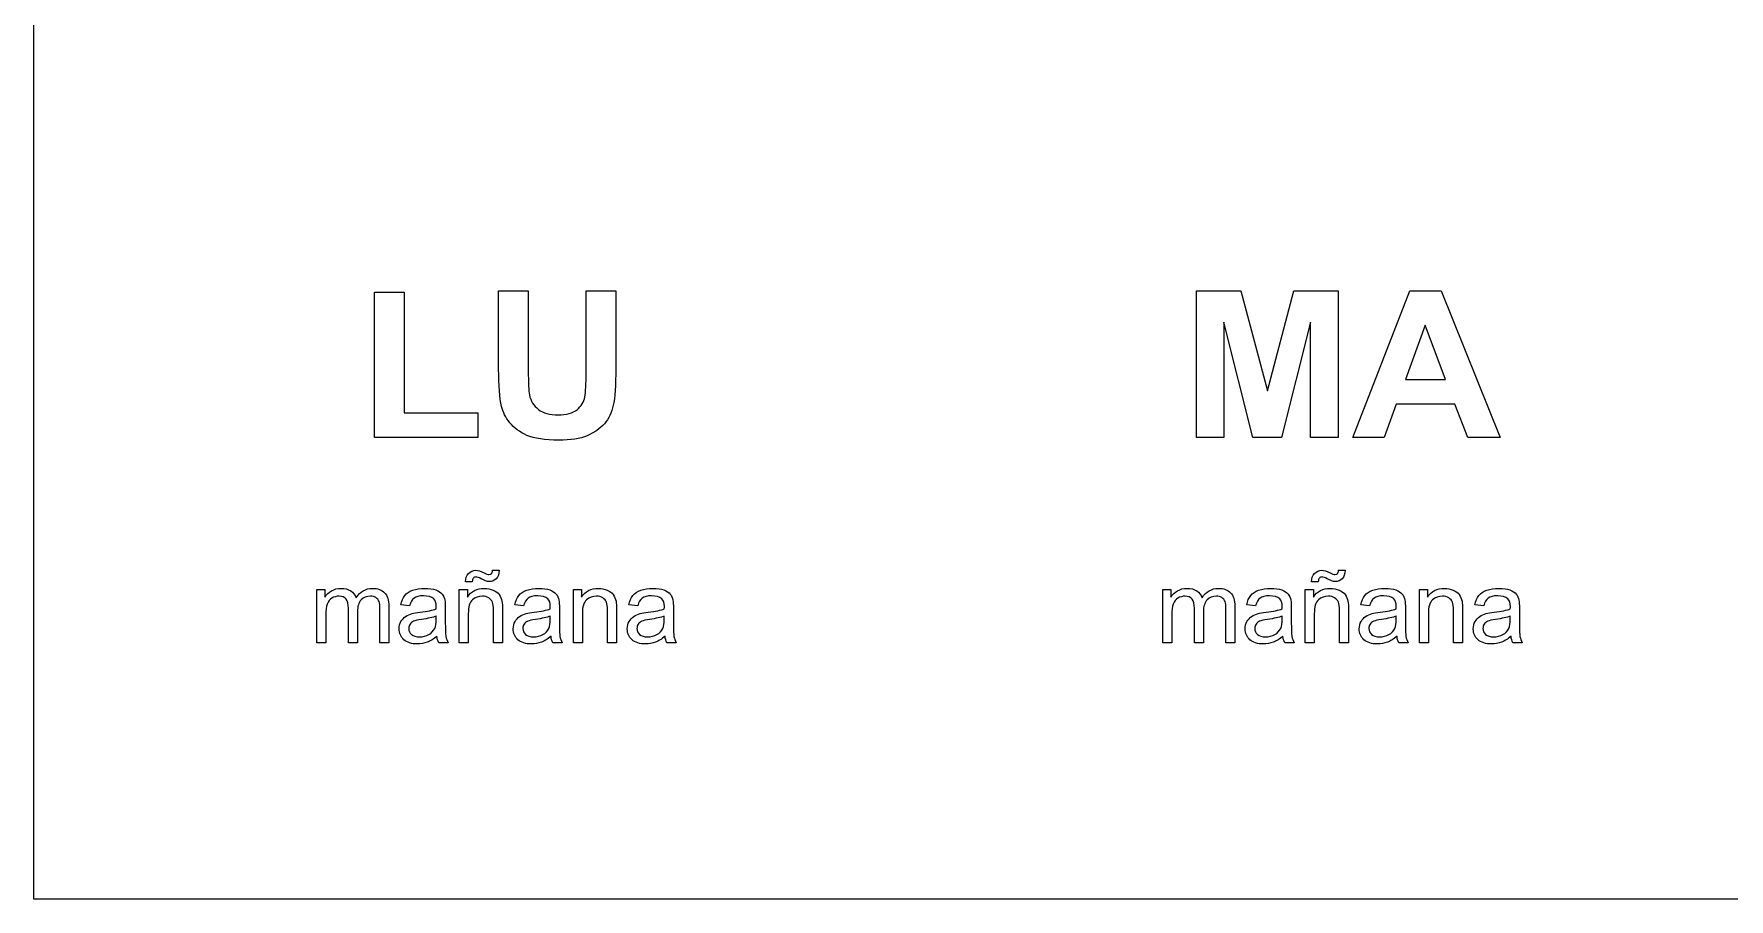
# Model space of a CAD drawing. Header units: millimetres. Extents: x 5 to 740, y 5 to 477.
# Drawn here: x 5 to 71.1, y 192 to 225.8 of the extents above; entities that cross this region are included whole.
import ezdxf

# ---------------------------------------------------------------- set-up
doc = ezdxf.new("R2010")
doc.units = ezdxf.units.MM
doc.layers.get('0').update_dxf_attribs({"linetype": 'CONTINUOUS'})

msp = doc.modelspace()

# ---------------------------------------------------------------- linework, layer by layer
at = {"color": 7}
for points in [[(5, 327), (239, 327), (239, 192), (5, 192)], [(18.28125, 210), (18.28125, 215.67969), (19.4375, 215.67969), (19.4375, 210.96484), (22.3125, 210.96484), (22.3125, 210)], [(50.345703, 210), (50.345703, 215.72656), (52.076172, 215.72656), (53.115234, 211.82031), (54.142578, 215.72656), (55.876953, 215.72656), (55.876953, 210), (54.802734, 210), (54.802734, 214.50781), (53.666016, 210), (52.552734, 210), (51.419922, 214.50781), (51.419922, 210)], [(62.189453, 210), (60.931641, 210), (60.431641, 211.30078), (58.142578, 211.30078), (57.669922, 210), (56.443359, 210), (58.673828, 215.72656), (59.896484, 215.72656)], [(60.060547, 212.26563), (59.271484, 214.39063), (58.498047, 212.26563)], [(20.721721, 202.2558)], [(25.170942, 202.2558)], [(29.62012, 202.2558)], [(53.721721, 202.2558)], [(58.170942, 202.2558)], [(62.62012, 202.2558)]]:
    msp.add_lwpolyline(points, close=True, dxfattribs=at)
for points in [[(23.128906, 215.72656), (24.285156, 215.72656), (24.285156, 212.625)], [(23.128906, 212.67188), (23.128906, 215.72656)], [(26.539062, 212.55859), (26.539062, 215.72656), (27.695312, 215.72656), (27.695312, 212.71875)], [(22.100574, 204.38081), (21.84082, 204.38086)], [(22.893547, 204.83202), (23.147453, 204.83202)], [(55.100574, 204.38081), (54.84082, 204.38086)], [(55.893547, 204.83202), (56.147453, 204.83202)], [(16.036133, 202), (16.036133, 204.07422), (16.350586, 204.07422), (16.350586, 203.7832)], [(21.592773, 202), (21.592773, 204.07422), (21.90918, 204.07422), (21.90918, 203.7793)], [(26.041992, 202), (26.041992, 204.07422), (26.358398, 204.07422), (26.358398, 203.7793)], [(49.036133, 202), (49.036133, 204.07422), (49.350586, 204.07422), (49.350586, 203.7832)], [(54.592773, 202), (54.592773, 204.07422), (54.90918, 204.07422), (54.90918, 203.7793)], [(59.041992, 202), (59.041992, 204.07422), (59.358398, 204.07422), (59.358398, 203.7793)], [(16.38769, 203.0762), (16.38769, 202), (16.036133, 202)], [(17.620113, 203.20504), (17.620113, 202), (17.268551, 202), (17.268551, 203.34766)], [(18.84668, 203.42378), (18.84668, 202), (18.49707, 202), (18.49707, 203.30664)], [(19.653366, 203.43547), (19.309616, 203.48237)], [(20.692378, 202.91218), (20.69238, 203.04102)], [(21.047899, 203.33783), (21.047899, 202.86908)], [(21.944331, 203.13285), (21.944331, 202), (21.592773, 202)], [(23.278319, 203.27535), (23.278319, 202), (22.926757, 202), (22.926757, 203.26172)], [(24.102586, 203.43547), (23.758836, 203.48237)], [(25.141595, 202.91218), (25.141598, 203.04102)], [(25.497119, 203.33783), (25.497119, 202.86908)], [(26.39355, 203.13285), (26.39355, 202), (26.041992, 202)], [(27.727538, 203.27535), (27.727538, 202), (27.375976, 202), (27.375976, 203.26172)], [(28.551805, 203.43547), (28.208055, 203.48237)], [(29.590815, 202.91218), (29.590817, 203.04102)], [(29.946338, 203.33783), (29.946338, 202.86908)], [(49.38769, 203.0762), (49.38769, 202), (49.036133, 202)], [(50.620113, 203.20504), (50.620113, 202), (50.268551, 202), (50.268551, 203.34766)], [(51.84668, 203.42378), (51.84668, 202), (51.49707, 202), (51.49707, 203.30664)], [(52.653366, 203.43547), (52.309616, 203.48237)], [(53.692378, 202.91218), (53.69238, 203.04102)], [(54.047899, 203.33783), (54.047899, 202.86908)], [(54.944331, 203.13285), (54.944331, 202), (54.592773, 202)], [(56.278319, 203.27535), (56.278319, 202), (55.926757, 202), (55.926757, 203.26172)], [(57.102586, 203.43547), (56.758836, 203.48237)], [(58.141595, 202.91218), (58.141598, 203.04102)], [(58.497119, 203.33783), (58.497119, 202.86908)], [(59.39355, 203.13285), (59.39355, 202), (59.041992, 202)], [(60.727538, 203.27535), (60.727538, 202), (60.375976, 202), (60.375976, 203.26172)], [(61.551805, 203.43547), (61.208055, 203.48237)], [(62.590815, 202.91218), (62.590817, 203.04102)], [(62.946338, 203.33783), (62.946338, 202.86908)], [(21.159219, 201.99994), (20.792031, 201.99994)], [(25.608439, 201.99994), (25.241252, 201.99994)], [(30.057658, 201.99994), (29.69043, 201.99994)], [(54.159219, 201.99994), (53.792031, 201.99994)], [(58.608439, 201.99994), (58.241252, 201.99994)], [(63.057658, 201.99994), (62.69043, 201.99994)]]:
    msp.add_lwpolyline(points, dxfattribs=at)
for points in [[(23.242187, 211.21875), (23.166666, 211.546877), (23.128906, 212.031253), (23.128906, 212.67188)], [(24.285156, 212.625), (24.285156, 212.132813), (24.299479, 211.813803), (24.328126, 211.66797)], [(26.488282, 211.58594), (26.522135, 211.781253), (26.539062, 212.10547), (26.539062, 212.55859)], [(27.695312, 212.71875), (27.695312, 212.03125), (27.664062, 211.545573), (27.601562, 211.26172)], [(24.328126, 211.66797), (24.377606, 211.433597), (24.494793, 211.244793), (24.679688, 211.10156)], [(23.566406, 210.58203), (23.402343, 210.785157), (23.29427, 210.997397), (23.242187, 211.21875)], [(24.679688, 211.10156), (24.867188, 210.96094), (25.122396, 210.89063), (25.445313, 210.89063)], [(25.445313, 210.89063), (25.773438, 210.89063), (26.020834, 210.957033), (26.187501, 211.08984)], [(26.187501, 211.08984), (26.354168, 211.22526), (26.454428, 211.390627), (26.488282, 211.58594)], [(27.601562, 211.26172), (27.539062, 210.977867), (27.423177, 210.738283), (27.253906, 210.54297)], [(24.234375, 210.08984), (23.953125, 210.217447), (23.730469, 210.38151), (23.566406, 210.58203)], [(27.253906, 210.54297), (27.087239, 210.347657), (26.863281, 210.191407), (26.582031, 210.07422)], [(25.480469, 209.90234), (24.933594, 209.90234), (24.518229, 209.96484), (24.234375, 210.08984)], [(26.582031, 210.07422), (26.300781, 209.959633), (25.933594, 209.90234), (25.480469, 209.90234)], [(21.84082, 204.38086), (21.839487, 204.516273), (21.876596, 204.624347), (21.952148, 204.70508)], [(21.952148, 204.70508), (22.026367, 204.785807), (22.12142, 204.82617), (22.237305, 204.82617)], [(22.141594, 204.51948), (22.112947, 204.488213), (22.099274, 204.44199), (22.100574, 204.38081)], [(22.249015, 204.56638), (22.204742, 204.56638), (22.168935, 204.550747), (22.141594, 204.51948)], [(22.237305, 204.82617), (22.318034, 204.82617), (22.42806, 204.791013), (22.567383, 204.7207)], [(22.440422, 204.49608), (22.353182, 204.542947), (22.28938, 204.56638), (22.249015, 204.56638)], [(22.76464, 204.38671), (22.682609, 204.38671), (22.574537, 204.423167), (22.440422, 204.49608)], [(22.567383, 204.7207), (22.644206, 204.681633), (22.705404, 204.6621), (22.750977, 204.6621)], [(22.750977, 204.6621), (22.792644, 204.6621), (22.824544, 204.673167), (22.846677, 204.6953)], [(23.034172, 204.49804), (22.963859, 204.42382), (22.874015, 204.38671), (22.76464, 204.38671)], [(22.846677, 204.6953), (22.86881, 204.718767), (22.884434, 204.76434), (22.893547, 204.83202)], [(23.147453, 204.83202), (23.14352, 204.683587), (23.105759, 204.57226), (23.034172, 204.49804)], [(54.84082, 204.38086), (54.839487, 204.516273), (54.876596, 204.624347), (54.952148, 204.70508)], [(54.952148, 204.70508), (55.026367, 204.785807), (55.12142, 204.82617), (55.237305, 204.82617)], [(55.141594, 204.51948), (55.112947, 204.488213), (55.099274, 204.44199), (55.100574, 204.38081)], [(55.249015, 204.56638), (55.204742, 204.56638), (55.168935, 204.550747), (55.141594, 204.51948)], [(55.237305, 204.82617), (55.318034, 204.82617), (55.42806, 204.791013), (55.567383, 204.7207)], [(55.440422, 204.49608), (55.353182, 204.542947), (55.28938, 204.56638), (55.249015, 204.56638)], [(55.76464, 204.38671), (55.682609, 204.38671), (55.574537, 204.423167), (55.440422, 204.49608)], [(55.567383, 204.7207), (55.644206, 204.681633), (55.705404, 204.6621), (55.750977, 204.6621)], [(55.750977, 204.6621), (55.792644, 204.6621), (55.824544, 204.673167), (55.846677, 204.6953)], [(56.034172, 204.49804), (55.963859, 204.42382), (55.874015, 204.38671), (55.76464, 204.38671)], [(55.846677, 204.6953), (55.86881, 204.718767), (55.884434, 204.76434), (55.893547, 204.83202)], [(56.147453, 204.83202), (56.14352, 204.683587), (56.105759, 204.57226), (56.034172, 204.49804)], [(16.350586, 203.7832), (16.415693, 203.884767), (16.502281, 203.966147), (16.610352, 204.02734)], [(16.625971, 203.73831), (16.542638, 203.686243), (16.482091, 203.610073), (16.44433, 203.5098)], [(16.610352, 204.02734), (16.718425, 204.089807), (16.841471, 204.12104), (16.979492, 204.12104)], [(16.901361, 203.81641), (16.802403, 203.81641), (16.710606, 203.790377), (16.625971, 203.73831)], [(17.182611, 203.69922), (17.125318, 203.777347), (17.031568, 203.81641), (16.901361, 203.81641)], [(16.979492, 204.12104), (17.133138, 204.12104), (17.258789, 204.08914), (17.356445, 204.02534)], [(17.268551, 203.34766), (17.268551, 203.503907), (17.239904, 203.621093), (17.182611, 203.69922)], [(17.356445, 204.02534), (17.455404, 203.96154), (17.525065, 203.872347), (17.56543, 203.75776)], [(17.56543, 203.75776), (17.729492, 203.999947), (17.943034, 204.12104), (18.206055, 204.12104)], [(17.764644, 203.66988), (17.66829, 203.573527), (17.620113, 203.41858), (17.620113, 203.20504)], [(18.127926, 203.81637), (17.982093, 203.81637), (17.860999, 203.76754), (17.764644, 203.66988)], [(18.338863, 203.75977), (18.27897, 203.797503), (18.208657, 203.81637), (18.127926, 203.81637)], [(18.206055, 204.12104), (18.411784, 204.12104), (18.569987, 204.06375), (18.680664, 203.94917)], [(18.46191, 203.60938), (18.439777, 203.671847), (18.398761, 203.721977), (18.338863, 203.75977)], [(18.680664, 203.94917), (18.791341, 203.83589), (18.84668, 203.66076), (18.84668, 203.42378)], [(19.309616, 203.48237), (19.340863, 203.62951), (19.392295, 203.748), (19.463913, 203.83784)], [(19.463913, 203.83784), (19.535528, 203.928987), (19.639043, 203.99865), (19.77446, 204.04683)], [(19.827194, 203.74211), (19.749069, 203.684843), (19.691127, 203.58263), (19.653366, 203.43547)], [(19.77446, 204.04683), (19.909877, 204.096297), (20.066778, 204.12103), (20.245163, 204.12103)], [(20.194382, 203.83001), (20.029017, 203.83001), (19.906621, 203.80071), (19.827194, 203.74211)], [(20.594773, 203.71087), (20.504929, 203.790297), (20.371465, 203.83001), (20.194382, 203.83001)], [(20.245163, 204.12103), (20.422246, 204.12103), (20.566127, 204.100197), (20.676804, 204.05853)], [(20.694383, 203.40813), (20.694383, 203.551363), (20.66118, 203.652277), (20.594773, 203.71087)], [(20.676804, 204.05853), (20.787481, 204.016863), (20.868861, 203.96413), (20.920944, 203.90033)], [(20.920944, 203.90033), (20.973031, 203.837863), (21.009489, 203.758437), (21.030319, 203.66205)], [(21.90918, 203.7793), (22.061523, 204.00716), (22.281575, 204.12109), (22.569336, 204.12109)], [(22.10644, 203.67387), (21.998367, 203.578817), (21.944331, 203.398477), (21.944331, 203.13285)], [(22.495112, 203.81645), (22.345373, 203.81645), (22.215815, 203.768923), (22.10644, 203.67387)], [(22.739253, 203.75195), (22.670242, 203.79495), (22.588862, 203.81645), (22.495112, 203.81645)], [(22.569336, 204.12109), (22.694336, 204.12109), (22.808919, 204.09829), (22.913086, 204.05269)], [(22.885737, 203.58203), (22.85839, 203.653643), (22.809562, 203.710283), (22.739253, 203.75195)], [(22.913086, 204.05269), (23.018555, 204.008423), (23.097331, 203.94983), (23.149414, 203.87691)], [(23.149414, 203.87691), (23.201501, 203.803997), (23.237959, 203.71741), (23.258789, 203.61715)], [(23.758836, 203.48237), (23.790083, 203.62951), (23.841515, 203.748), (23.913133, 203.83784)], [(23.913133, 203.83784), (23.984748, 203.928987), (24.088263, 203.99865), (24.22368, 204.04683)], [(24.276414, 203.74211), (24.198289, 203.684843), (24.140347, 203.58263), (24.102586, 203.43547)], [(24.22368, 204.04683), (24.359097, 204.096297), (24.515998, 204.12103), (24.694383, 204.12103)], [(24.643602, 203.83001), (24.478237, 203.83001), (24.355841, 203.80071), (24.276414, 203.74211)], [(25.043992, 203.71087), (24.954149, 203.790297), (24.820685, 203.83001), (24.643602, 203.83001)], [(24.694383, 204.12103), (24.871466, 204.12103), (25.015347, 204.100197), (25.126024, 204.05853)], [(25.143602, 203.40813), (25.143602, 203.551363), (25.110399, 203.652277), (25.043992, 203.71087)], [(25.126024, 204.05853), (25.236701, 204.016863), (25.318081, 203.96413), (25.370164, 203.90033)], [(25.370164, 203.90033), (25.422251, 203.837863), (25.458709, 203.758437), (25.479539, 203.66205)], [(26.358398, 203.7793), (26.510742, 204.00716), (26.730794, 204.12109), (27.018555, 204.12109)], [(26.555659, 203.67387), (26.447586, 203.578817), (26.39355, 203.398477), (26.39355, 203.13285)], [(26.944331, 203.81645), (26.794592, 203.81645), (26.665034, 203.768923), (26.555659, 203.67387)], [(27.188472, 203.75195), (27.119461, 203.79495), (27.038081, 203.81645), (26.944331, 203.81645)], [(27.018555, 204.12109), (27.143555, 204.12109), (27.258138, 204.09829), (27.362305, 204.05269)], [(27.334956, 203.58203), (27.307609, 203.653643), (27.258781, 203.710283), (27.188472, 203.75195)], [(27.362305, 204.05269), (27.467774, 204.008423), (27.54655, 203.94983), (27.598633, 203.87691)], [(27.598633, 203.87691), (27.65072, 203.803997), (27.687178, 203.71741), (27.708008, 203.61715)], [(28.208055, 203.48237), (28.239302, 203.62951), (28.290734, 203.748), (28.362352, 203.83784)], [(28.362352, 203.83784), (28.433967, 203.928987), (28.537482, 203.99865), (28.672899, 204.04683)], [(28.725633, 203.74211), (28.647508, 203.684843), (28.589565, 203.58263), (28.551805, 203.43547)], [(28.672899, 204.04683), (28.808316, 204.096297), (28.965217, 204.12103), (29.143602, 204.12103)], [(29.09282, 203.83001), (28.927456, 203.83001), (28.80506, 203.80071), (28.725633, 203.74211)], [(29.493211, 203.71087), (29.403367, 203.790297), (29.269903, 203.83001), (29.09282, 203.83001)], [(29.143602, 204.12103), (29.320685, 204.12103), (29.464565, 204.100197), (29.575242, 204.05853)], [(29.592821, 203.40813), (29.592821, 203.551363), (29.559618, 203.652277), (29.493211, 203.71087)], [(29.575242, 204.05853), (29.685919, 204.016863), (29.7673, 203.96413), (29.819383, 203.90033)], [(29.819383, 203.90033), (29.87147, 203.837863), (29.907928, 203.758437), (29.928758, 203.66205)], [(49.350586, 203.7832), (49.415693, 203.884767), (49.502281, 203.966147), (49.610352, 204.02734)], [(49.625971, 203.73831), (49.542638, 203.686243), (49.482091, 203.610073), (49.44433, 203.5098)], [(49.610352, 204.02734), (49.718425, 204.089807), (49.841471, 204.12104), (49.979492, 204.12104)], [(49.901361, 203.81641), (49.802403, 203.81641), (49.710606, 203.790377), (49.625971, 203.73831)], [(50.182611, 203.69922), (50.125318, 203.777347), (50.031568, 203.81641), (49.901361, 203.81641)], [(49.979492, 204.12104), (50.133138, 204.12104), (50.258789, 204.08914), (50.356445, 204.02534)], [(50.268551, 203.34766), (50.268551, 203.503907), (50.239904, 203.621093), (50.182611, 203.69922)], [(50.356445, 204.02534), (50.455404, 203.96154), (50.525065, 203.872347), (50.56543, 203.75776)], [(50.56543, 203.75776), (50.729492, 203.999947), (50.943034, 204.12104), (51.206055, 204.12104)], [(50.764644, 203.66988), (50.66829, 203.573527), (50.620113, 203.41858), (50.620113, 203.20504)], [(51.127926, 203.81637), (50.982093, 203.81637), (50.860999, 203.76754), (50.764644, 203.66988)], [(51.338863, 203.75977), (51.27897, 203.797503), (51.208657, 203.81637), (51.127926, 203.81637)], [(51.206055, 204.12104), (51.411784, 204.12104), (51.569987, 204.06375), (51.680664, 203.94917)], [(51.46191, 203.60938), (51.439777, 203.671847), (51.398761, 203.721977), (51.338863, 203.75977)], [(51.680664, 203.94917), (51.791341, 203.83589), (51.84668, 203.66076), (51.84668, 203.42378)], [(52.309616, 203.48237), (52.340863, 203.62951), (52.392295, 203.748), (52.463913, 203.83784)], [(52.463913, 203.83784), (52.535528, 203.928987), (52.639043, 203.99865), (52.77446, 204.04683)], [(52.827194, 203.74211), (52.749069, 203.684843), (52.691127, 203.58263), (52.653366, 203.43547)], [(52.77446, 204.04683), (52.909877, 204.096297), (53.066778, 204.12103), (53.245163, 204.12103)], [(53.194382, 203.83001), (53.029017, 203.83001), (52.906621, 203.80071), (52.827194, 203.74211)], [(53.594773, 203.71087), (53.504929, 203.790297), (53.371465, 203.83001), (53.194382, 203.83001)], [(53.245163, 204.12103), (53.422246, 204.12103), (53.566127, 204.100197), (53.676804, 204.05853)], [(53.694383, 203.40813), (53.694383, 203.551363), (53.66118, 203.652277), (53.594773, 203.71087)], [(53.676804, 204.05853), (53.787481, 204.016863), (53.868861, 203.96413), (53.920944, 203.90033)], [(53.920944, 203.90033), (53.973031, 203.837863), (54.009489, 203.758437), (54.030319, 203.66205)], [(54.90918, 203.7793), (55.061523, 204.00716), (55.281575, 204.12109), (55.569336, 204.12109)], [(55.10644, 203.67387), (54.998367, 203.578817), (54.944331, 203.398477), (54.944331, 203.13285)], [(55.495112, 203.81645), (55.345373, 203.81645), (55.215815, 203.768923), (55.10644, 203.67387)], [(55.739253, 203.75195), (55.670242, 203.79495), (55.588862, 203.81645), (55.495112, 203.81645)], [(55.569336, 204.12109), (55.694336, 204.12109), (55.808919, 204.09829), (55.913086, 204.05269)], [(55.885737, 203.58203), (55.85839, 203.653643), (55.809562, 203.710283), (55.739253, 203.75195)], [(55.913086, 204.05269), (56.018555, 204.008423), (56.097331, 203.94983), (56.149414, 203.87691)], [(56.149414, 203.87691), (56.201501, 203.803997), (56.237959, 203.71741), (56.258789, 203.61715)], [(56.758836, 203.48237), (56.790083, 203.62951), (56.841515, 203.748), (56.913133, 203.83784)], [(56.913133, 203.83784), (56.984748, 203.928987), (57.088263, 203.99865), (57.22368, 204.04683)], [(57.276414, 203.74211), (57.198289, 203.684843), (57.140347, 203.58263), (57.102586, 203.43547)], [(57.22368, 204.04683), (57.359097, 204.096297), (57.515998, 204.12103), (57.694383, 204.12103)], [(57.643602, 203.83001), (57.478237, 203.83001), (57.355841, 203.80071), (57.276414, 203.74211)], [(58.043992, 203.71087), (57.954149, 203.790297), (57.820685, 203.83001), (57.643602, 203.83001)], [(57.694383, 204.12103), (57.871466, 204.12103), (58.015347, 204.100197), (58.126024, 204.05853)], [(58.143602, 203.40813), (58.143602, 203.551363), (58.110399, 203.652277), (58.043992, 203.71087)], [(58.126024, 204.05853), (58.236701, 204.016863), (58.318081, 203.96413), (58.370164, 203.90033)], [(58.370164, 203.90033), (58.422251, 203.837863), (58.458709, 203.758437), (58.479539, 203.66205)], [(59.358398, 203.7793), (59.510742, 204.00716), (59.730794, 204.12109), (60.018555, 204.12109)], [(59.555659, 203.67387), (59.447586, 203.578817), (59.39355, 203.398477), (59.39355, 203.13285)], [(59.944331, 203.81645), (59.794592, 203.81645), (59.665034, 203.768923), (59.555659, 203.67387)], [(60.188472, 203.75195), (60.119461, 203.79495), (60.038081, 203.81645), (59.944331, 203.81645)], [(60.018555, 204.12109), (60.143555, 204.12109), (60.258138, 204.09829), (60.362305, 204.05269)], [(60.334956, 203.58203), (60.307609, 203.653643), (60.258781, 203.710283), (60.188472, 203.75195)], [(60.362305, 204.05269), (60.467774, 204.008423), (60.54655, 203.94983), (60.598633, 203.87691)], [(60.598633, 203.87691), (60.65072, 203.803997), (60.687178, 203.71741), (60.708008, 203.61715)], [(61.208055, 203.48237), (61.239302, 203.62951), (61.290734, 203.748), (61.362352, 203.83784)], [(61.362352, 203.83784), (61.433967, 203.928987), (61.537482, 203.99865), (61.672899, 204.04683)], [(61.725633, 203.74211), (61.647508, 203.684843), (61.589565, 203.58263), (61.551805, 203.43547)], [(61.672899, 204.04683), (61.808316, 204.096297), (61.965217, 204.12103), (62.143602, 204.12103)], [(62.09282, 203.83001), (61.927456, 203.83001), (61.80506, 203.80071), (61.725633, 203.74211)], [(62.493211, 203.71087), (62.403367, 203.790297), (62.269903, 203.83001), (62.09282, 203.83001)], [(62.143602, 204.12103), (62.320685, 204.12103), (62.464565, 204.100197), (62.575242, 204.05853)], [(62.592821, 203.40813), (62.592821, 203.551363), (62.559618, 203.652277), (62.493211, 203.71087)], [(62.575242, 204.05853), (62.685919, 204.016863), (62.7673, 203.96413), (62.819383, 203.90033)], [(62.819383, 203.90033), (62.87147, 203.837863), (62.907928, 203.758437), (62.928758, 203.66205)], [(16.44433, 203.5098), (16.40657, 203.40954), (16.38769, 203.265007), (16.38769, 203.0762)], [(18.49707, 203.30664), (18.49707, 203.447267), (18.48535, 203.54818), (18.46191, 203.60938)], [(19.317383, 202.82417), (19.364256, 202.908803), (19.424803, 202.97651), (19.499023, 203.02729)], [(19.499023, 203.02729), (19.574544, 203.07809), (19.65918, 203.116503), (19.75293, 203.14253)], [(19.75293, 203.14253), (19.82194, 203.16073), (19.926107, 203.178297), (20.06543, 203.19523)], [(20.06543, 203.19523), (20.349284, 203.229097), (20.558268, 203.269463), (20.692383, 203.31633)], [(20.69238, 203.04102), (20.564776, 202.988953), (20.37337, 202.94468), (20.118161, 202.9082)], [(20.692383, 203.31633), (20.693716, 203.36453), (20.694383, 203.39513), (20.694383, 203.40813)], [(21.030319, 203.66205), (21.042039, 203.602183), (21.047899, 203.49411), (21.047899, 203.33783)], [(22.926757, 203.26172), (22.926757, 203.404947), (22.913084, 203.511717), (22.885737, 203.58203)], [(23.258789, 203.61715), (23.271809, 203.552017), (23.278319, 203.438083), (23.278319, 203.27535)], [(23.766602, 202.82417), (23.813475, 202.908803), (23.874022, 202.97651), (23.948242, 203.02729)], [(23.948242, 203.02729), (24.023763, 203.07809), (24.108398, 203.116503), (24.202148, 203.14253)], [(24.202148, 203.14253), (24.271159, 203.16073), (24.375325, 203.178297), (24.514648, 203.19523)], [(24.514648, 203.19523), (24.798503, 203.229097), (25.007487, 203.269463), (25.141602, 203.31633)], [(25.141598, 203.04102), (25.013993, 202.988953), (24.822587, 202.94468), (24.567379, 202.9082)], [(25.141602, 203.31633), (25.142935, 203.36453), (25.143602, 203.39513), (25.143602, 203.40813)], [(25.479539, 203.66205), (25.491259, 203.602183), (25.497119, 203.49411), (25.497119, 203.33783)], [(27.375976, 203.26172), (27.375976, 203.404947), (27.362303, 203.511717), (27.334956, 203.58203)], [(27.708008, 203.61715), (27.721028, 203.552017), (27.727538, 203.438083), (27.727538, 203.27535)], [(28.215821, 202.82417), (28.262694, 202.908803), (28.323241, 202.97651), (28.397462, 203.02729)], [(28.397462, 203.02729), (28.472983, 203.07809), (28.557618, 203.116503), (28.651368, 203.14253)], [(28.651368, 203.14253), (28.720379, 203.16073), (28.824545, 203.178297), (28.963868, 203.19523)], [(28.963868, 203.19523), (29.247722, 203.229097), (29.456706, 203.269463), (29.590821, 203.31633)], [(29.590817, 203.04102), (29.463213, 202.988953), (29.271807, 202.94468), (29.016599, 202.9082)], [(29.590821, 203.31633), (29.592154, 203.36453), (29.592821, 203.39513), (29.592821, 203.40813)], [(29.928758, 203.66205), (29.940478, 203.602183), (29.946338, 203.49411), (29.946338, 203.33783)], [(49.44433, 203.5098), (49.40657, 203.40954), (49.38769, 203.265007), (49.38769, 203.0762)], [(51.49707, 203.30664), (51.49707, 203.447267), (51.48535, 203.54818), (51.46191, 203.60938)], [(52.317383, 202.82417), (52.364256, 202.908803), (52.424803, 202.97651), (52.499023, 203.02729)], [(52.499023, 203.02729), (52.574544, 203.07809), (52.65918, 203.116503), (52.75293, 203.14253)], [(52.75293, 203.14253), (52.82194, 203.16073), (52.926107, 203.178297), (53.06543, 203.19523)], [(53.06543, 203.19523), (53.349284, 203.229097), (53.558268, 203.269463), (53.692383, 203.31633)], [(53.69238, 203.04102), (53.564776, 202.988953), (53.37337, 202.94468), (53.118161, 202.9082)], [(53.692383, 203.31633), (53.693716, 203.36453), (53.694383, 203.39513), (53.694383, 203.40813)], [(54.030319, 203.66205), (54.042039, 203.602183), (54.047899, 203.49411), (54.047899, 203.33783)], [(55.926757, 203.26172), (55.926757, 203.404947), (55.913084, 203.511717), (55.885737, 203.58203)], [(56.258789, 203.61715), (56.271809, 203.552017), (56.278319, 203.438083), (56.278319, 203.27535)], [(56.766602, 202.82417), (56.813475, 202.908803), (56.874022, 202.97651), (56.948242, 203.02729)], [(56.948242, 203.02729), (57.023763, 203.07809), (57.108398, 203.116503), (57.202148, 203.14253)], [(57.202148, 203.14253), (57.271159, 203.16073), (57.375325, 203.178297), (57.514648, 203.19523)], [(57.514648, 203.19523), (57.798503, 203.229097), (58.007487, 203.269463), (58.141602, 203.31633)], [(58.141598, 203.04102), (58.013993, 202.988953), (57.822587, 202.94468), (57.567379, 202.9082)], [(58.141602, 203.31633), (58.142935, 203.36453), (58.143602, 203.39513), (58.143602, 203.40813)], [(58.479539, 203.66205), (58.491259, 203.602183), (58.497119, 203.49411), (58.497119, 203.33783)], [(60.375976, 203.26172), (60.375976, 203.404947), (60.362303, 203.511717), (60.334956, 203.58203)], [(60.708008, 203.61715), (60.721028, 203.552017), (60.727538, 203.438083), (60.727538, 203.27535)], [(61.215821, 202.82417), (61.262694, 202.908803), (61.323241, 202.97651), (61.397462, 203.02729)], [(61.397462, 203.02729), (61.472983, 203.07809), (61.557618, 203.116503), (61.651368, 203.14253)], [(61.651368, 203.14253), (61.720379, 203.16073), (61.824545, 203.178297), (61.963868, 203.19523)], [(61.963868, 203.19523), (62.247722, 203.229097), (62.456706, 203.269463), (62.590821, 203.31633)], [(62.590817, 203.04102), (62.463213, 202.988953), (62.271807, 202.94468), (62.016599, 202.9082)], [(62.590821, 203.31633), (62.592154, 203.36453), (62.592821, 203.39513), (62.592821, 203.40813)], [(62.928758, 203.66205), (62.940478, 203.602183), (62.946338, 203.49411), (62.946338, 203.33783)], [(19.249023, 202.54683), (19.249023, 202.64839), (19.27181, 202.740837), (19.317383, 202.82417)], [(19.432617, 202.11909), (19.310221, 202.23107), (19.249023, 202.37365), (19.249023, 202.54683)], [(19.672849, 202.72267), (19.640296, 202.673203), (19.624019, 202.617863), (19.624019, 202.55665)], [(19.624019, 202.55665), (19.624019, 202.462903), (19.659175, 202.38478), (19.729488, 202.32228)], [(19.81152, 202.8379), (19.751627, 202.811833), (19.705403, 202.773423), (19.672849, 202.72267)], [(20.118161, 202.9082), (19.97363, 202.8874), (19.871416, 202.863967), (19.81152, 202.8379)], [(20.403316, 202.31648), (20.508785, 202.376347), (20.586259, 202.457727), (20.635738, 202.56062)], [(20.635738, 202.56062), (20.673498, 202.640047), (20.692378, 202.757233), (20.692378, 202.91218)], [(21.047899, 202.86908), (21.047899, 202.54226), (21.055059, 202.33523), (21.069379, 202.24799)], [(23.698242, 202.54683), (23.698242, 202.64839), (23.721029, 202.740837), (23.766602, 202.82417)], [(23.881836, 202.11909), (23.75944, 202.23107), (23.698242, 202.37365), (23.698242, 202.54683)], [(24.122066, 202.72267), (24.089513, 202.673203), (24.073236, 202.617863), (24.073236, 202.55665)], [(24.073236, 202.55665), (24.073236, 202.462903), (24.108392, 202.38478), (24.178705, 202.32228)], [(24.260738, 202.8379), (24.200845, 202.811833), (24.154621, 202.773423), (24.122066, 202.72267)], [(24.567379, 202.9082), (24.422848, 202.8874), (24.320634, 202.863967), (24.260738, 202.8379)], [(24.852533, 202.31648), (24.958002, 202.376347), (25.035476, 202.457727), (25.084955, 202.56062)], [(25.084955, 202.56062), (25.122715, 202.640047), (25.141595, 202.757233), (25.141595, 202.91218)], [(25.497119, 202.86908), (25.497119, 202.54226), (25.504279, 202.33523), (25.518599, 202.24799)], [(28.147461, 202.54683), (28.147461, 202.64839), (28.170248, 202.740837), (28.215821, 202.82417)], [(28.331055, 202.11909), (28.208659, 202.23107), (28.147461, 202.37365), (28.147461, 202.54683)], [(28.571286, 202.72267), (28.538733, 202.673203), (28.522456, 202.617863), (28.522456, 202.55665)], [(28.522456, 202.55665), (28.522456, 202.462903), (28.557612, 202.38478), (28.627925, 202.32228)], [(28.709958, 202.8379), (28.650065, 202.811833), (28.603841, 202.773423), (28.571286, 202.72267)], [(29.016599, 202.9082), (28.872068, 202.8874), (28.769854, 202.863967), (28.709958, 202.8379)], [(29.301753, 202.31648), (29.407222, 202.376347), (29.484696, 202.457727), (29.534175, 202.56062)], [(29.534175, 202.56062), (29.571935, 202.640047), (29.590815, 202.757233), (29.590815, 202.91218)], [(29.946338, 202.86908), (29.946338, 202.54226), (29.953498, 202.33523), (29.967818, 202.24799)], [(52.249023, 202.54683), (52.249023, 202.64839), (52.27181, 202.740837), (52.317383, 202.82417)], [(52.432617, 202.11909), (52.310221, 202.23107), (52.249023, 202.37365), (52.249023, 202.54683)], [(52.672849, 202.72267), (52.640296, 202.673203), (52.624019, 202.617863), (52.624019, 202.55665)], [(52.624019, 202.55665), (52.624019, 202.462903), (52.659175, 202.38478), (52.729488, 202.32228)], [(52.81152, 202.8379), (52.751627, 202.811833), (52.705403, 202.773423), (52.672849, 202.72267)], [(53.118161, 202.9082), (52.97363, 202.8874), (52.871416, 202.863967), (52.81152, 202.8379)], [(53.403316, 202.31648), (53.508785, 202.376347), (53.586259, 202.457727), (53.635738, 202.56062)], [(53.635738, 202.56062), (53.673498, 202.640047), (53.692378, 202.757233), (53.692378, 202.91218)], [(54.047899, 202.86908), (54.047899, 202.54226), (54.055059, 202.33523), (54.069379, 202.24799)], [(56.698242, 202.54683), (56.698242, 202.64839), (56.721029, 202.740837), (56.766602, 202.82417)], [(56.881836, 202.11909), (56.75944, 202.23107), (56.698242, 202.37365), (56.698242, 202.54683)], [(57.122066, 202.72267), (57.089513, 202.673203), (57.073236, 202.617863), (57.073236, 202.55665)], [(57.073236, 202.55665), (57.073236, 202.462903), (57.108392, 202.38478), (57.178705, 202.32228)], [(57.260738, 202.8379), (57.200845, 202.811833), (57.154621, 202.773423), (57.122066, 202.72267)], [(57.567379, 202.9082), (57.422848, 202.8874), (57.320634, 202.863967), (57.260738, 202.8379)], [(57.852533, 202.31648), (57.958002, 202.376347), (58.035476, 202.457727), (58.084955, 202.56062)], [(58.084955, 202.56062), (58.122715, 202.640047), (58.141595, 202.757233), (58.141595, 202.91218)], [(58.497119, 202.86908), (58.497119, 202.54226), (58.504279, 202.33523), (58.518599, 202.24799)], [(61.147461, 202.54683), (61.147461, 202.64839), (61.170248, 202.740837), (61.215821, 202.82417)], [(61.331055, 202.11909), (61.208659, 202.23107), (61.147461, 202.37365), (61.147461, 202.54683)], [(61.571286, 202.72267), (61.538733, 202.673203), (61.522456, 202.617863), (61.522456, 202.55665)], [(61.522456, 202.55665), (61.522456, 202.462903), (61.557612, 202.38478), (61.627925, 202.32228)], [(61.709958, 202.8379), (61.650065, 202.811833), (61.603841, 202.773423), (61.571286, 202.72267)], [(62.016599, 202.9082), (61.872068, 202.8874), (61.769854, 202.863967), (61.709958, 202.8379)], [(62.301753, 202.31648), (62.407222, 202.376347), (62.484696, 202.457727), (62.534175, 202.56062)], [(62.534175, 202.56062), (62.571935, 202.640047), (62.590815, 202.757233), (62.590815, 202.91218)], [(62.946338, 202.86908), (62.946338, 202.54226), (62.953498, 202.33523), (62.967818, 202.24799)], [(19.958008, 201.95308), (19.730143, 201.95308), (19.555013, 202.008417), (19.432617, 202.11909)], [(19.729488, 202.32228), (19.801103, 202.259813), (19.905269, 202.22858), (20.041988, 202.22858)], [(20.344727, 202.02148), (20.224935, 201.97588), (20.096029, 201.95308), (19.958008, 201.95308)], [(20.041988, 202.22858), (20.177405, 202.22858), (20.297847, 202.25788), (20.403316, 202.31648)], [(20.72168, 202.25586), (20.591471, 202.14518), (20.46582, 202.067053), (20.344727, 202.02148)], [(20.792031, 201.99994), (20.755571, 202.07286), (20.732134, 202.158147), (20.721721, 202.2558)], [(21.069379, 202.24799), (21.085006, 202.16205), (21.114952, 202.079367), (21.159219, 201.99994)], [(24.407227, 201.95308), (24.179362, 201.95308), (24.004232, 202.008417), (23.881836, 202.11909)], [(24.178705, 202.32228), (24.25032, 202.259813), (24.354486, 202.22858), (24.491205, 202.22858)], [(24.793945, 202.02148), (24.674154, 201.97588), (24.545248, 201.95308), (24.407227, 201.95308)], [(24.491205, 202.22858), (24.626622, 202.22858), (24.747064, 202.25788), (24.852533, 202.31648)], [(25.170898, 202.25586), (25.04069, 202.14518), (24.915039, 202.067053), (24.793945, 202.02148)], [(25.241252, 201.99994), (25.204792, 202.07286), (25.181355, 202.158147), (25.170942, 202.2558)], [(25.518599, 202.24799), (25.534226, 202.16205), (25.564172, 202.079367), (25.608439, 201.99994)], [(28.856445, 201.95308), (28.62858, 201.95308), (28.45345, 202.008417), (28.331055, 202.11909)], [(28.627925, 202.32228), (28.69954, 202.259813), (28.803706, 202.22858), (28.940425, 202.22858)], [(29.243164, 202.02148), (29.123373, 201.97588), (28.994466, 201.95308), (28.856445, 201.95308)], [(28.940425, 202.22858), (29.075842, 202.22858), (29.196284, 202.25788), (29.301753, 202.31648)], [(29.620117, 202.25586), (29.489909, 202.14518), (29.364258, 202.067053), (29.243164, 202.02148)], [(29.69043, 201.99994), (29.65397, 202.07286), (29.630533, 202.158147), (29.62012, 202.2558)], [(29.967818, 202.24799), (29.983445, 202.16205), (30.013391, 202.079367), (30.057658, 201.99994)], [(52.958008, 201.95308), (52.730143, 201.95308), (52.555013, 202.008417), (52.432617, 202.11909)], [(52.729488, 202.32228), (52.801103, 202.259813), (52.905269, 202.22858), (53.041988, 202.22858)], [(53.344727, 202.02148), (53.224935, 201.97588), (53.096029, 201.95308), (52.958008, 201.95308)], [(53.041988, 202.22858), (53.177405, 202.22858), (53.297847, 202.25788), (53.403316, 202.31648)], [(53.72168, 202.25586), (53.591471, 202.14518), (53.46582, 202.067053), (53.344727, 202.02148)], [(53.792031, 201.99994), (53.755571, 202.07286), (53.732134, 202.158147), (53.721721, 202.2558)], [(54.069379, 202.24799), (54.085006, 202.16205), (54.114952, 202.079367), (54.159219, 201.99994)], [(57.407227, 201.95308), (57.179362, 201.95308), (57.004232, 202.008417), (56.881836, 202.11909)], [(57.178705, 202.32228), (57.25032, 202.259813), (57.354486, 202.22858), (57.491205, 202.22858)], [(57.793945, 202.02148), (57.674154, 201.97588), (57.545248, 201.95308), (57.407227, 201.95308)], [(57.491205, 202.22858), (57.626622, 202.22858), (57.747064, 202.25788), (57.852533, 202.31648)], [(58.170898, 202.25586), (58.04069, 202.14518), (57.915039, 202.067053), (57.793945, 202.02148)], [(58.241252, 201.99994), (58.204792, 202.07286), (58.181355, 202.158147), (58.170942, 202.2558)], [(58.518599, 202.24799), (58.534226, 202.16205), (58.564172, 202.079367), (58.608439, 201.99994)], [(61.856445, 201.95308), (61.62858, 201.95308), (61.45345, 202.008417), (61.331055, 202.11909)], [(61.627925, 202.32228), (61.69954, 202.259813), (61.803706, 202.22858), (61.940425, 202.22858)], [(62.243164, 202.02148), (62.123373, 201.97588), (61.994466, 201.95308), (61.856445, 201.95308)], [(61.940425, 202.22858), (62.075842, 202.22858), (62.196284, 202.25788), (62.301753, 202.31648)], [(62.620117, 202.25586), (62.489909, 202.14518), (62.364258, 202.067053), (62.243164, 202.02148)], [(62.69043, 201.99994), (62.65397, 202.07286), (62.630533, 202.158147), (62.62012, 202.2558)], [(62.967818, 202.24799), (62.983445, 202.16205), (63.013391, 202.079367), (63.057658, 201.99994)]]:
    msp.add_open_spline(points, degree=3, dxfattribs=at)

doc.saveas('drawing.dxf')
